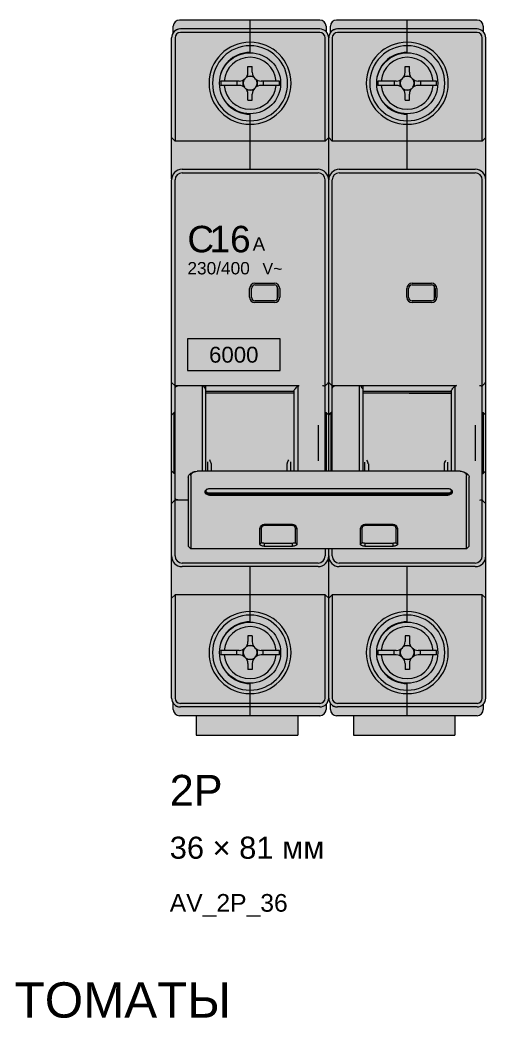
# Model space of a CAD drawing. Header units: millimetres. Extents: x 0 to 418, y -44 to 411.
# Drawn here: x 73.1 to 125.8, y 236.8 to 351 of the extents above; entities that cross this region are included whole.
import ezdxf
from ezdxf.enums import TextEntityAlignment as Align

# ---------------------------------------------------------------- set-up
doc = ezdxf.new("R2010")
doc.units = ezdxf.units.MM
for name, color, linetype, lineweight, true_color in [('BODY', 7, 'Continuous', 5, 0xf0f1eb), ('DETAILS', 7, 'Continuous', 5, 0x2f373d), ('INDICATOR', 7, 'Continuous', 5, 0x3d9868), ('LEVERS', 7, 'Continuous', 5, 0x2b7ac1), ('MARKING', 7, 'Continuous', 5, 0x2f373d), ('RECESS', 7, 'Continuous', 5, 0x6c747a), ('TERMINALS', 7, 'Continuous', 5, 0xa4adb6)]:
    doc.layers.add(name, color=color, linetype=linetype, lineweight=lineweight, true_color=true_color)
doc.layers.add('PARAMETERS', color=7, linetype='Continuous', plot=False)
doc.styles.add('BLOCK_ARIAL', font='arial.ttf')

# ---------------------------------------------------------------- blocks, each defined once
blk = doc.blocks.new('AV_2P_36')
at = {"layer": 'BODY', "true_color": 0xf0f1eb}
h = blk.add_hatch(color=7, dxfattribs=at)
h.paths.add_polyline_path([(14.5, 2.2), (14.5, 0), (3, 0), (3, 2.2), (1.2, 2.2), (0.93, 2.25), (0.7, 2.4), (0.55, 2.63), (0.5, 2.9), (0.5, 3.4), (0.63, 3.4), (0.49, 3.49), (0.28, 3.81), (0.22, 4), (0.2, 4.2), (0.2, 15.5), (0.2, 20.3), (0.2, 26.24), (0.2, 29.95), (0.2, 36.25), (0.2, 39.96), (0.2, 62.9), (0.22, 63.14), (0.23, 63.16), (0.2, 63.16), (0.2, 67.7), (0.2, 79), (0.22, 79.2), (0.28, 79.39), (0.35, 79.5), (0.35, 79.5), (0.49, 79.71), (0.5, 79.72), (0.5, 80.3), (0.55, 80.57), (0.7, 80.8), (0.93, 80.94), (1.2, 81), (9.1, 81), (9.1, 80), (9.1, 80), (9.1, 81), (17, 81), (17.27, 80.94), (17.5, 80.8), (17.64, 80.57), (17.7, 80.3), (17.7, 79.72), (17.71, 79.71), (17.92, 79.39), (17.98, 79.2), (18, 79), (18.02, 79.2), (18.08, 79.39), (18.15, 79.5), (18.15, 79.5), (18.29, 79.71), (18.3, 79.72), (18.3, 80.3), (18.36, 80.57), (18.5, 80.8), (18.73, 80.94), (19, 81), (26.9, 81), (34.8, 81), (35.07, 80.94), (35.3, 80.8), (35.45, 80.57), (35.5, 80.3), (35.5, 79.72), (35.51, 79.71), (35.65, 79.5), (35.72, 79.39), (35.78, 79.2), (35.8, 79), (35.8, 67.7), (35.8, 62.9), (35.8, 39.98), (35.8, 39.97), (35.8, 36.25), (35.8, 29.95), (35.8, 26.23), (35.8, 26.23), (35.8, 20.3), (35.8, 15.5), (35.8, 4.2), (35.78, 4), (35.72, 3.81), (35.51, 3.49), (35.5, 3.48), (35.5, 2.9), (35.45, 2.63), (35.3, 2.4), (35.07, 2.25), (34.8, 2.2), (33, 2.2), (32.3, 2.2), (32.3, 0), (20.8, 0), (20.8, 2.2), (19, 2.2), (18.73, 2.25), (18.5, 2.4), (18.36, 2.63), (18.3, 2.9), (18.3, 3.4), (18.43, 3.4), (18.29, 3.49), (18.08, 3.81), (18.02, 4), (18, 4.2), (17.98, 4), (17.92, 3.81), (17.71, 3.49), (17.7, 3.48), (17.7, 2.9), (17.64, 2.63), (17.5, 2.4), (17.27, 2.25), (17, 2.2), (15.2, 2.2)])
h.paths.add_polyline_path([(9.1, 2.2), (9.1, 3.2), (9.1, 3.2), (9.1, 2.2)], flags=0)
at = {"layer": 'INDICATOR', "true_color": 0x3d9868}
for points in [[(12.4, 49.37), (12.28, 49.17), (12.09, 49.05), (11.85, 49), (9.65, 49), (9.41, 49.05), (9.22, 49.17), (9.1, 49.37), (9.05, 49.6), (9.05, 50.6), (9.1, 50.84), (9.22, 51.02), (9.41, 51.16), (9.65, 51.2), (11.85, 51.2), (12.09, 51.16), (12.28, 51.02), (12.4, 50.84), (12.45, 50.6), (12.45, 49.6)], [(30.2, 49.37), (30.07, 49.17), (29.89, 49.05), (29.65, 49), (27.45, 49), (27.21, 49.05), (27.02, 49.17), (26.89, 49.37), (26.85, 49.6), (26.85, 50.6), (26.89, 50.84), (27.02, 51.02), (27.21, 51.16), (27.45, 51.2), (29.65, 51.2), (29.89, 51.16), (30.07, 51.02), (30.2, 50.84), (30.25, 50.6), (30.25, 49.6)]]:
    blk.add_hatch(color=105, dxfattribs=at).paths.add_polyline_path(points)
at = {"layer": 'LEVERS'}
blk.add_hatch(color=256, dxfattribs=at).paths.add_polyline_path([(2.11, 29.3), (2.12, 29.34), (2.13, 29.38), (2.15, 29.42), (2.18, 29.46), (2.21, 29.5), (2.23, 29.54), (2.27, 29.57), (2.31, 29.61), (2.35, 29.64), (2.4, 29.68), (2.44, 29.7), (2.5, 29.73), (2.55, 29.75), (2.6, 29.78), (2.72, 29.82), (2.73, 29.82), (2.75, 29.84), (2.77, 29.84), (2.79, 29.84), (2.81, 29.86), (2.83, 29.86), (2.9, 29.88), (2.96, 29.89), (3.04, 29.89), (3.1, 29.89), (3.7, 29.89), (4.1, 29.89), (4.3, 29.89), (4.7, 29.89), (13.3, 29.89), (13.7, 29.89), (14.1, 29.89), (14.5, 29.89), (17.6, 29.89), (17.7, 29.89), (17.95, 29.89), (18, 29.95), (18.05, 29.89), (18.3, 29.89), (18.4, 29.89), (21.5, 29.89), (21.9, 29.89), (22.1, 29.89), (22.5, 29.89), (31.1, 29.89), (31.5, 29.89), (31.9, 29.89), (32.3, 29.89), (32.9, 29.89), (32.92, 29.89), (32.95, 29.89), (32.97, 29.89), (32.99, 29.89), (33.05, 29.88), (33.12, 29.87), (33.19, 29.86), (33.24, 29.84), (33.39, 29.78), (33.45, 29.75), (33.5, 29.73), (33.55, 29.7), (33.6, 29.68), (33.65, 29.64), (33.69, 29.61), (33.73, 29.57), (33.77, 29.54), (33.8, 29.5), (33.82, 29.46), (33.84, 29.42), (33.87, 29.38), (33.88, 29.34), (33.89, 29.3), (33.9, 29.25), (33.9, 29.21), (33.9, 21.43), (33.6, 21.12), (18.4, 21.12), (18, 21.12), (17.6, 21.12), (2.4, 21.12), (2.1, 21.43), (2.1, 26.64), (2.1, 29.21), (2.1, 29.25)])
at = {"layer": 'RECESS', "true_color": 0x6c747a}
for points in [[(18.3, 29.89), (18.05, 29.89), (18, 29.95), (17.95, 29.89), (17.7, 29.89), (17.6, 29.89), (17.6, 36.55), (17.6, 39.56), (17.63, 39.59), (17.66, 39.62), (17.68, 39.65), (17.71, 39.67), (17.79, 39.74), (17.86, 39.82), (17.93, 39.9), (18, 39.98), (18, 39.96), (18.4, 39.56), (18.67, 39.56), (18.7, 39.56), (21.5, 39.56), (21.59, 39.56), (21.9, 39.56), (32.3, 39.56), (32.32, 39.56), (32.34, 39.56), (32.35, 39.57), (32.38, 39.58), (32.4, 39.58), (32.41, 39.59), (32.44, 39.6), (32.44, 39.59), (32.42, 39.59), (32.42, 39.59), (32.42, 39.59), (32.41, 39.58), (32.4, 39.56), (32.38, 39.55), (32.36, 39.53), (32.34, 39.51), (32.34, 39.5), (32.33, 39.49), (32.32, 39.48), (32.31, 39.47), (32.31, 39.46), (32.3, 39.45), (32.3, 39.44), (32.3, 39.43), (32.3, 29.89), (31.9, 29.89), (31.5, 29.89), (31.1, 29.89), (22.5, 29.89), (22.1, 29.89), (21.9, 29.89), (21.5, 29.89), (18.4, 29.89)], [(4.1, 29.89), (3.7, 29.89), (3.7, 39.56), (3.79, 39.56), (4.1, 39.56), (14.5, 39.56), (14.52, 39.56), (14.54, 39.56), (14.55, 39.57), (14.57, 39.58), (14.6, 39.58), (14.62, 39.59), (14.64, 39.6), (14.63, 39.59), (14.62, 39.59), (14.62, 39.59), (14.62, 39.59), (14.62, 39.58), (14.6, 39.56), (14.57, 39.55), (14.56, 39.53), (14.54, 39.51), (14.54, 39.5), (14.53, 39.49), (14.52, 39.48), (14.52, 39.47), (14.51, 39.46), (14.51, 39.45), (14.5, 39.44), (14.5, 39.43), (14.5, 29.89), (14.1, 29.89), (13.7, 29.89), (13.3, 29.89), (4.7, 29.89), (4.3, 29.89)]]:
    blk.add_hatch(color=8, dxfattribs=at).paths.add_polyline_path(points)
at = {"layer": 'TERMINALS', "true_color": 0xa4adb6}
for points in [[(10.45, 69.4), (10.3, 69.36), (10.16, 69.32), (10.01, 69.29), (9.86, 69.26), (9.71, 69.24), (9.56, 69.22), (9.4, 69.21), (9.25, 69.2), (9.1, 69.2), (8.95, 69.2), (8.8, 69.21), (8.64, 69.22), (8.49, 69.24), (8.34, 69.26), (8.19, 69.29), (8.04, 69.32), (7.9, 69.36), (7.75, 69.4), (7.61, 69.45), (7.46, 69.5), (7.32, 69.55), (7.18, 69.61), (7.04, 69.68), (6.91, 69.75), (6.77, 69.82), (6.64, 69.9), (6.52, 69.98), (6.39, 70.07), (6.27, 70.16), (6.15, 70.26), (6.03, 70.35), (5.92, 70.46), (5.81, 70.56), (5.71, 70.67), (5.6, 70.78), (5.51, 70.9), (5.41, 71.02), (5.32, 71.14), (5.23, 71.27), (5.15, 71.39), (5.07, 71.52), (5, 71.66), (4.93, 71.79), (4.86, 71.93), (4.8, 72.07), (4.75, 72.21), (4.7, 72.36), (4.65, 72.5), (4.61, 72.65), (4.57, 72.79), (4.54, 72.94), (4.51, 73.09), (4.49, 73.24), (4.47, 73.39), (4.46, 73.55), (4.45, 73.7), (4.45, 73.85), (4.45, 74), (4.46, 74.15), (4.47, 74.31), (4.49, 74.46), (4.51, 74.61), (4.54, 74.76), (4.57, 74.91), (4.61, 75.05), (4.61, 75.05), (4.61, 75.05), (4.65, 75.2), (4.7, 75.34), (4.75, 75.49), (4.8, 75.63), (4.86, 75.77), (4.93, 75.91), (5, 76.04), (5.07, 76.18), (5.15, 76.31), (5.23, 76.43), (5.32, 76.56), (5.41, 76.68), (5.51, 76.8), (5.6, 76.92), (5.71, 77.03), (5.81, 77.14), (5.92, 77.24), (6.03, 77.35), (6.15, 77.44), (6.27, 77.54), (6.39, 77.63), (6.52, 77.72), (6.64, 77.8), (6.77, 77.88), (6.91, 77.95), (7.04, 78.02), (7.18, 78.09), (7.32, 78.15), (7.46, 78.2), (7.61, 78.25), (7.75, 78.3), (7.9, 78.34), (8.04, 78.38), (8.19, 78.41), (8.34, 78.44), (8.49, 78.46), (8.64, 78.48), (8.8, 78.49), (8.95, 78.5), (9.1, 78.5), (9.25, 78.5), (9.4, 78.49), (9.56, 78.48), (9.71, 78.46), (9.86, 78.44), (10.01, 78.41), (10.16, 78.38), (10.3, 78.34), (10.45, 78.3), (10.59, 78.25), (10.74, 78.2), (10.88, 78.15), (11.02, 78.09), (11.16, 78.02), (11.29, 77.95), (11.43, 77.88), (11.56, 77.8), (11.68, 77.72), (11.81, 77.63), (11.93, 77.54), (12.05, 77.44), (12.17, 77.35), (12.28, 77.24), (12.39, 77.14), (12.49, 77.03), (12.6, 76.92), (12.69, 76.8), (12.79, 76.68), (12.88, 76.56), (12.97, 76.43), (13.05, 76.31), (13.13, 76.18), (13.2, 76.04), (13.27, 75.91), (13.34, 75.77), (13.4, 75.63), (13.45, 75.49), (13.5, 75.34), (13.55, 75.2), (13.59, 75.05), (13.63, 74.91), (13.66, 74.76), (13.69, 74.61), (13.71, 74.46), (13.73, 74.31), (13.74, 74.15), (13.75, 74), (13.75, 73.85), (13.75, 73.7), (13.74, 73.55), (13.73, 73.39), (13.71, 73.24), (13.69, 73.09), (13.66, 72.94), (13.63, 72.79), (13.59, 72.65), (13.55, 72.5), (13.5, 72.36), (13.45, 72.21), (13.4, 72.07), (13.34, 71.93), (13.27, 71.79), (13.2, 71.66), (13.13, 71.52), (13.05, 71.39), (12.97, 71.27), (12.88, 71.14), (12.79, 71.02), (12.69, 70.9), (12.6, 70.78), (12.49, 70.67), (12.39, 70.56), (12.28, 70.46), (12.17, 70.35), (12.05, 70.26), (11.93, 70.16), (11.81, 70.07), (11.68, 69.98), (11.56, 69.9), (11.43, 69.82), (11.29, 69.75), (11.16, 69.68), (11.02, 69.61), (10.88, 69.55), (10.74, 69.5), (10.59, 69.45), (10.45, 69.4), (10.45, 69.4)], [(27.81, 69.29), (27.66, 69.26), (27.51, 69.24), (27.36, 69.22), (27.2, 69.21), (27.05, 69.2), (26.9, 69.2), (26.75, 69.2), (26.6, 69.21), (26.44, 69.22), (26.29, 69.24), (26.14, 69.26), (25.99, 69.29), (25.84, 69.32), (25.7, 69.36), (25.55, 69.4), (25.41, 69.45), (25.26, 69.5), (25.12, 69.55), (24.98, 69.61), (24.84, 69.68), (24.71, 69.75), (24.57, 69.82), (24.44, 69.9), (24.32, 69.98), (24.19, 70.07), (24.07, 70.16), (23.95, 70.26), (23.83, 70.35), (23.72, 70.46), (23.61, 70.56), (23.51, 70.67), (23.4, 70.78), (23.31, 70.9), (23.21, 71.02), (23.12, 71.14), (23.03, 71.27), (22.95, 71.39), (22.87, 71.52), (22.8, 71.66), (22.73, 71.79), (22.66, 71.93), (22.6, 72.07), (22.55, 72.21), (22.5, 72.36), (22.45, 72.5), (22.41, 72.65), (22.37, 72.79), (22.34, 72.94), (22.31, 73.09), (22.29, 73.24), (22.27, 73.39), (22.26, 73.55), (22.25, 73.7), (22.25, 73.85), (22.25, 74), (22.26, 74.15), (22.27, 74.31), (22.29, 74.46), (22.31, 74.61), (22.34, 74.76), (22.37, 74.91), (22.41, 75.05), (22.41, 75.05), (22.41, 75.05), (22.45, 75.2), (22.5, 75.34), (22.55, 75.49), (22.6, 75.63), (22.66, 75.77), (22.73, 75.91), (22.8, 76.04), (22.87, 76.18), (22.95, 76.31), (23.03, 76.43), (23.12, 76.56), (23.21, 76.68), (23.31, 76.8), (23.4, 76.92), (23.51, 77.03), (23.61, 77.14), (23.72, 77.24), (23.83, 77.35), (23.95, 77.44), (24.07, 77.54), (24.19, 77.63), (24.32, 77.72), (24.44, 77.8), (24.57, 77.88), (24.71, 77.95), (24.84, 78.02), (24.98, 78.09), (25.12, 78.15), (25.26, 78.2), (25.41, 78.25), (25.55, 78.3), (25.7, 78.34), (25.84, 78.38), (25.99, 78.41), (26.14, 78.44), (26.29, 78.46), (26.44, 78.48), (26.6, 78.49), (26.75, 78.5), (26.9, 78.5), (27.05, 78.5), (27.2, 78.49), (27.36, 78.48), (27.51, 78.46), (27.66, 78.44), (27.81, 78.41), (27.96, 78.38), (28.1, 78.34), (28.25, 78.3), (28.39, 78.25), (28.54, 78.2), (28.68, 78.15), (28.82, 78.09), (28.96, 78.02), (29.09, 77.95), (29.23, 77.88), (29.36, 77.8), (29.48, 77.72), (29.61, 77.63), (29.73, 77.54), (29.85, 77.44), (29.97, 77.35), (30.08, 77.24), (30.19, 77.14), (30.29, 77.03), (30.4, 76.92), (30.49, 76.8), (30.59, 76.68), (30.68, 76.56), (30.77, 76.43), (30.85, 76.31), (30.93, 76.18), (31, 76.04), (31.07, 75.91), (31.14, 75.77), (31.2, 75.63), (31.25, 75.49), (31.3, 75.34), (31.35, 75.2), (31.39, 75.05), (31.43, 74.91), (31.46, 74.76), (31.49, 74.61), (31.51, 74.46), (31.53, 74.31), (31.54, 74.15), (31.55, 74), (31.55, 73.85), (31.55, 73.7), (31.54, 73.55), (31.53, 73.39), (31.51, 73.24), (31.49, 73.09), (31.46, 72.94), (31.43, 72.79), (31.39, 72.65), (31.35, 72.5), (31.3, 72.36), (31.25, 72.21), (31.2, 72.07), (31.14, 71.93), (31.07, 71.79), (31, 71.66), (30.93, 71.52), (30.85, 71.39), (30.77, 71.27), (30.68, 71.14), (30.59, 71.02), (30.49, 70.9), (30.4, 70.78), (30.29, 70.67), (30.19, 70.56), (30.08, 70.46), (29.97, 70.35), (29.85, 70.26), (29.73, 70.16), (29.61, 70.07), (29.48, 69.98), (29.36, 69.9), (29.23, 69.82), (29.09, 69.75), (28.96, 69.68), (28.82, 69.61), (28.68, 69.55), (28.54, 69.5), (28.39, 69.45), (28.25, 69.4), (28.25, 69.4), (28.25, 69.4), (28.1, 69.36), (27.96, 69.32)], [(10.3, 4.86), (10.16, 4.82), (10.01, 4.79), (9.86, 4.76), (9.71, 4.74), (9.56, 4.72), (9.4, 4.71), (9.25, 4.7), (9.1, 4.7), (8.95, 4.7), (8.8, 4.71), (8.64, 4.72), (8.49, 4.74), (8.34, 4.76), (8.19, 4.79), (8.04, 4.82), (7.9, 4.86), (7.75, 4.9), (7.61, 4.95), (7.46, 5), (7.32, 5.05), (7.18, 5.11), (7.04, 5.18), (6.91, 5.25), (6.77, 5.32), (6.64, 5.4), (6.52, 5.48), (6.39, 5.57), (6.27, 5.66), (6.15, 5.76), (6.03, 5.85), (5.92, 5.96), (5.81, 6.06), (5.71, 6.17), (5.6, 6.28), (5.51, 6.4), (5.41, 6.52), (5.32, 6.64), (5.23, 6.77), (5.15, 6.89), (5.07, 7.02), (5, 7.16), (4.93, 7.29), (4.86, 7.43), (4.8, 7.57), (4.75, 7.71), (4.7, 7.86), (4.65, 8), (4.61, 8.15), (4.57, 8.29), (4.54, 8.44), (4.51, 8.59), (4.49, 8.74), (4.47, 8.89), (4.46, 9.05), (4.45, 9.2), (4.45, 9.35), (4.45, 9.5), (4.46, 9.65), (4.47, 9.81), (4.49, 9.96), (4.51, 10.11), (4.54, 10.26), (4.57, 10.41), (4.61, 10.55), (4.61, 10.55), (4.61, 10.55), (4.65, 10.7), (4.7, 10.84), (4.75, 10.99), (4.8, 11.13), (4.86, 11.27), (4.93, 11.41), (5, 11.54), (5.07, 11.68), (5.15, 11.81), (5.23, 11.93), (5.32, 12.06), (5.41, 12.18), (5.51, 12.3), (5.6, 12.42), (5.71, 12.53), (5.81, 12.64), (5.92, 12.74), (6.03, 12.85), (6.15, 12.94), (6.27, 13.04), (6.39, 13.13), (6.52, 13.22), (6.64, 13.3), (6.77, 13.38), (6.91, 13.45), (7.04, 13.52), (7.18, 13.59), (7.32, 13.65), (7.46, 13.7), (7.61, 13.75), (7.75, 13.8), (7.9, 13.84), (8.04, 13.88), (8.19, 13.91), (8.34, 13.94), (8.49, 13.96), (8.64, 13.98), (8.8, 13.99), (8.95, 14), (9.1, 14), (9.25, 14), (9.4, 13.99), (9.56, 13.98), (9.71, 13.96), (9.86, 13.94), (10.01, 13.91), (10.16, 13.88), (10.3, 13.84), (10.45, 13.8), (10.59, 13.75), (10.74, 13.7), (10.88, 13.65), (11.02, 13.59), (11.16, 13.52), (11.29, 13.45), (11.43, 13.38), (11.56, 13.3), (11.68, 13.22), (11.81, 13.13), (11.93, 13.04), (12.05, 12.94), (12.17, 12.85), (12.28, 12.74), (12.39, 12.64), (12.49, 12.53), (12.6, 12.42), (12.69, 12.3), (12.79, 12.18), (12.88, 12.06), (12.97, 11.93), (13.05, 11.81), (13.13, 11.68), (13.2, 11.54), (13.27, 11.41), (13.34, 11.27), (13.4, 11.13), (13.45, 10.99), (13.5, 10.84), (13.55, 10.7), (13.59, 10.55), (13.63, 10.41), (13.66, 10.26), (13.69, 10.11), (13.71, 9.96), (13.73, 9.81), (13.74, 9.65), (13.75, 9.5), (13.75, 9.35), (13.75, 9.2), (13.74, 9.05), (13.73, 8.89), (13.71, 8.74), (13.69, 8.59), (13.66, 8.44), (13.63, 8.29), (13.59, 8.15), (13.55, 8), (13.5, 7.86), (13.45, 7.71), (13.4, 7.57), (13.34, 7.43), (13.27, 7.29), (13.2, 7.16), (13.13, 7.02), (13.05, 6.89), (12.97, 6.77), (12.88, 6.64), (12.79, 6.52), (12.69, 6.4), (12.6, 6.28), (12.49, 6.17), (12.39, 6.06), (12.28, 5.96), (12.17, 5.85), (12.05, 5.76), (11.93, 5.66), (11.81, 5.57), (11.68, 5.48), (11.56, 5.4), (11.43, 5.32), (11.29, 5.25), (11.16, 5.18), (11.02, 5.11), (10.88, 5.05), (10.74, 5), (10.59, 4.95), (10.45, 4.9), (10.45, 4.9), (10.45, 4.9)], [(28.1, 4.86), (27.96, 4.82), (27.81, 4.79), (27.66, 4.76), (27.51, 4.74), (27.36, 4.72), (27.2, 4.71), (27.05, 4.7), (26.9, 4.7), (26.75, 4.7), (26.6, 4.71), (26.44, 4.72), (26.29, 4.74), (26.14, 4.76), (25.99, 4.79), (25.84, 4.82), (25.7, 4.86), (25.55, 4.9), (25.41, 4.95), (25.26, 5), (25.12, 5.05), (24.98, 5.11), (24.84, 5.18), (24.71, 5.25), (24.57, 5.32), (24.44, 5.4), (24.32, 5.48), (24.19, 5.57), (24.07, 5.66), (23.95, 5.76), (23.83, 5.85), (23.72, 5.96), (23.61, 6.06), (23.51, 6.17), (23.4, 6.28), (23.31, 6.4), (23.21, 6.52), (23.12, 6.64), (23.03, 6.77), (22.95, 6.89), (22.87, 7.02), (22.8, 7.16), (22.73, 7.29), (22.66, 7.43), (22.6, 7.57), (22.55, 7.71), (22.5, 7.86), (22.45, 8), (22.41, 8.15), (22.37, 8.29), (22.34, 8.44), (22.31, 8.59), (22.29, 8.74), (22.27, 8.89), (22.26, 9.05), (22.25, 9.2), (22.25, 9.35), (22.25, 9.5), (22.26, 9.65), (22.27, 9.81), (22.29, 9.96), (22.31, 10.11), (22.34, 10.26), (22.37, 10.41), (22.41, 10.55), (22.41, 10.55), (22.41, 10.55), (22.45, 10.7), (22.5, 10.84), (22.55, 10.99), (22.6, 11.13), (22.66, 11.27), (22.73, 11.41), (22.8, 11.54), (22.87, 11.68), (22.95, 11.81), (23.03, 11.93), (23.12, 12.06), (23.21, 12.18), (23.31, 12.3), (23.4, 12.42), (23.51, 12.53), (23.61, 12.64), (23.72, 12.74), (23.83, 12.85), (23.95, 12.94), (24.07, 13.04), (24.19, 13.13), (24.32, 13.22), (24.44, 13.3), (24.57, 13.38), (24.71, 13.45), (24.84, 13.52), (24.98, 13.59), (25.12, 13.65), (25.26, 13.7), (25.41, 13.75), (25.55, 13.8), (25.7, 13.84), (25.84, 13.88), (25.99, 13.91), (26.14, 13.94), (26.29, 13.96), (26.44, 13.98), (26.6, 13.99), (26.75, 14), (26.9, 14), (27.05, 14), (27.2, 13.99), (27.36, 13.98), (27.51, 13.96), (27.66, 13.94), (27.81, 13.91), (27.96, 13.88), (28.1, 13.84), (28.25, 13.8), (28.39, 13.75), (28.54, 13.7), (28.68, 13.65), (28.82, 13.59), (28.96, 13.52), (29.09, 13.45), (29.23, 13.38), (29.36, 13.3), (29.48, 13.22), (29.61, 13.13), (29.73, 13.04), (29.85, 12.94), (29.97, 12.85), (30.08, 12.74), (30.19, 12.64), (30.29, 12.53), (30.4, 12.42), (30.49, 12.3), (30.59, 12.18), (30.68, 12.06), (30.77, 11.93), (30.85, 11.81), (30.93, 11.68), (31, 11.54), (31.07, 11.41), (31.14, 11.27), (31.2, 11.13), (31.25, 10.99), (31.3, 10.84), (31.35, 10.7), (31.39, 10.55), (31.43, 10.41), (31.46, 10.26), (31.49, 10.11), (31.51, 9.96), (31.53, 9.81), (31.54, 9.65), (31.55, 9.5), (31.55, 9.35), (31.55, 9.2), (31.54, 9.05), (31.53, 8.89), (31.51, 8.74), (31.49, 8.59), (31.46, 8.44), (31.43, 8.29), (31.39, 8.15), (31.35, 8), (31.3, 7.86), (31.25, 7.71), (31.2, 7.57), (31.14, 7.43), (31.07, 7.29), (31, 7.16), (30.93, 7.02), (30.85, 6.89), (30.77, 6.77), (30.68, 6.64), (30.59, 6.52), (30.49, 6.4), (30.4, 6.28), (30.29, 6.17), (30.19, 6.06), (30.08, 5.96), (29.97, 5.85), (29.85, 5.76), (29.73, 5.66), (29.61, 5.57), (29.48, 5.48), (29.36, 5.4), (29.23, 5.32), (29.09, 5.25), (28.96, 5.18), (28.82, 5.11), (28.68, 5.05), (28.54, 5), (28.39, 4.95), (28.25, 4.9), (28.25, 4.9), (28.25, 4.9)]]:
    blk.add_hatch(color=253, dxfattribs=at).paths.add_polyline_path(points)
at = {"layer": 'DETAILS', "color": 250, "linetype": 'ByBlock', "lineweight": 5, "true_color": 0x2f373d}
for p, q in [((0.4, 79.6), (0.4, 80.3)), ((17, 81), (1.1, 81)), ((17, 80), (1.2, 80)), ((9.1, 77.35), (9.1, 81)), ((17.7, 80.3), (17.7, 79.7)), ((18.2, 79.6), (18.2, 80.3)), ((34.8, 81), (18.9, 81)), ((34.8, 80), (19, 80)), ((26.9, 77.35), (26.9, 81)), ((35.5, 80.3), (35.5, 79.7)), ((0.2, 63.02), (0.2, 79)), ((0.6, 79), (0.6, 67.3)), ((17, 79.6), (1.2, 79.6)), ((17.6, 67.3), (17.6, 79)), ((18, 63.02), (18, 79)), ((18.4, 79), (18.4, 67.3)), ((34.8, 79.6), (19, 79.6)), ((35.4, 67.3), (35.4, 79)), ((35.8, 4.2), (35.8, 79)), ((8.85, 75.1), (8.85, 75.75)), ((8.85, 75.75), (9.35, 75.75)), ((9.35, 75.1), (9.35, 75.75)), ((26.65, 75.1), (26.65, 75.75)), ((26.65, 75.75), (27.15, 75.75)), ((27.15, 75.1), (27.15, 75.75)), ((8.31, 73.49), (8.31, 74.21)), ((8.74, 74.64), (9.46, 74.64)), ((9.89, 74.21), (9.89, 73.49)), ((26.11, 73.49), (26.11, 74.21)), ((26.54, 74.64), (27.26, 74.64)), ((27.69, 74.21), (27.69, 73.49)), ((7.85, 74.1), (5.78, 74.1)), ((7.85, 73.6), (5.78, 73.6)), ((7.61, 74.1), (7.61, 73.6)), ((12.42, 74.1), (10.35, 74.1)), ((12.42, 73.6), (10.35, 73.6)), ((10.59, 74.1), (10.59, 73.6)), ((25.65, 74.1), (23.58, 74.1)), ((25.65, 73.6), (23.58, 73.6)), ((25.41, 74.1), (25.41, 73.6)), ((30.22, 74.1), (28.15, 74.1)), ((30.22, 73.6), (28.15, 73.6)), ((28.39, 74.1), (28.39, 73.6)), ((9.46, 73.06), (8.74, 73.06)), ((8.85, 71.95), (8.85, 72.6)), ((8.85, 71.95), (9.35, 71.95)), ((9.35, 71.95), (9.35, 72.6)), ((27.26, 73.06), (26.54, 73.06)), ((26.65, 71.95), (26.65, 72.6)), ((26.65, 71.95), (27.15, 71.95)), ((27.15, 71.95), (27.15, 72.6)), ((9.1, 64.1), (9.1, 70.35)), ((26.9, 64.1), (26.9, 70.35)), ((0.6, 67.3), (0.2, 67.7)), ((18, 67.7), (17.6, 67.3)), ((18.4, 67.3), (18, 67.7)), ((35.8, 67.7), (35.4, 67.3)), ((17.6, 67.3), (0.6, 67.3)), ((35.4, 67.3), (18.4, 67.3)), ((1.4, 64.1), (16.8, 64.1)), ((19.2, 64.1), (34.6, 64.1)), ((0.2, 63.16), (0.23, 63.16)), ((0.2, 4.2), (0.2, 62.9)), ((0.6, 39.56), (0.6, 62.9)), ((1.4, 63.7), (16.8, 63.7)), ((17.6, 29.89), (17.6, 62.9)), ((18, 63.16), (18.03, 63.16)), ((18, 29.89), (18, 62.9)), ((18.4, 39.56), (18.4, 62.9)), ((19.2, 63.7), (34.6, 63.7)), ((35.4, 20.3), (35.4, 62.9)), ((9.05, 49.6), (9.05, 50.6)), ((9.25, 49.6), (9.25, 50.6)), ((9.65, 51.2), (11.85, 51.2)), ((9.65, 51), (11.85, 51)), ((12.2, 49.42), (12.2, 50.78)), ((12.25, 50.6), (12.25, 49.6)), ((12.45, 50.6), (12.45, 49.6)), ((26.85, 49.6), (26.85, 50.6)), ((27.05, 49.6), (27.05, 50.6)), ((27.45, 51.2), (29.65, 51.2)), ((27.45, 51), (29.65, 51)), ((30, 49.42), (30, 50.78)), ((30.05, 50.6), (30.05, 49.6)), ((30.25, 50.6), (30.25, 49.6)), ((11.85, 49.2), (9.65, 49.2)), ((29.65, 49.2), (27.45, 49.2)), ((11.85, 49), (9.65, 49)), ((29.65, 49), (27.45, 49)), ((0.6, 39.56), (0.2, 39.96)), ((18.4, 39.56), (18, 39.96)), ((14.5, 39.56), (0.6, 39.56)), ((0.6, 20.3), (0.6, 39.56)), ((3.7, 29.89), (3.7, 39.56)), ((3.79, 39.56), (3.9, 39.44)), ((3.9, 39.44), (3.93, 39.41)), ((4.1, 29.89), (4.1, 39.56)), ((4.1, 38.98), (14.1, 38.98)), ((14.1, 29.89), (14.1, 39.1)), ((14.5, 39.43), (14.5, 29.89)), ((17.6, 39.56), (17.57, 39.56)), ((17.6, 39.56), (17.6, 39.56)), ((32.3, 39.56), (18.4, 39.56)), ((18.4, 29.89), (18.4, 39.56)), ((21.5, 29.89), (21.5, 39.56)), ((21.59, 39.56), (21.7, 39.44)), ((21.7, 39.44), (21.73, 39.41)), ((21.9, 29.89), (21.9, 39.56)), ((21.9, 38.98), (31.9, 38.98)), ((31.9, 29.89), (31.9, 39.1)), ((32.3, 39.43), (32.3, 29.89)), ((35.4, 39.56), (35.37, 39.56)), ((35.4, 39.56), (35.4, 39.56)), ((4.1, 38.78), (14.1, 38.78)), ((9.3, 38.71), (9.3, 38.78)), ((21.9, 38.78), (31.9, 38.78)), ((27.1, 38.7), (27.1, 38.78)), ((27.1, 38.76), (31.9, 38.76)), ((30, 38.76), (30, 38.78)), ((31.8, 38.76), (31.8, 38.78)), ((0.2, 36.25), (0.5, 36.55)), ((0.6, 36.55), (0.5, 36.55)), ((0.5, 29.65), (0.5, 36.55)), ((17.6, 36.55), (17.7, 36.55)), ((18, 36.25), (17.7, 36.55)), ((17.7, 36.55), (17.7, 29.89)), ((18, 36.25), (18.3, 36.55)), ((18.4, 36.55), (18.3, 36.55)), ((18.3, 29.89), (18.3, 36.55)), ((35.4, 36.55), (35.5, 36.55)), ((35.5, 36.55), (35.5, 29.65)), ((35.8, 36.25), (35.5, 36.55)), ((16.8, 35.13), (16.8, 31.07)), ((34.6, 35.13), (34.6, 31.07)), ((4.3, 29.89), (4.3, 30.96)), ((13.7, 29.89), (13.7, 30.96)), ((22.1, 29.89), (22.1, 30.93)), ((31.5, 29.89), (31.5, 30.93)), ((0.2, 29.95), (0.5, 29.65)), ((2.75, 29.83), (2.61, 29.78)), ((32.9, 29.89), (3.1, 29.89)), ((4.7, 30.74), (4.7, 29.89)), ((13.3, 29.89), (13.3, 30.74)), ((18, 29.95), (17.94, 29.89)), ((18, 29.95), (18.06, 29.89)), ((22.5, 30.71), (22.5, 29.89)), ((31.1, 29.89), (31.1, 30.71)), ((33.25, 29.83), (33.39, 29.78)), ((35.8, 29.95), (35.5, 29.65)), ((0.6, 29.65), (0.5, 29.65)), ((2.1, 29.21), (2.1, 21.42)), ((2.4, 29.43), (2.4, 21.12)), ((33.6, 21.12), (33.6, 29.43)), ((33.9, 21.42), (33.9, 29.21)), ((35.4, 29.65), (35.5, 29.65)), ((4, 27.6), (4, 27.53)), ((4.5, 27.94), (31.5, 27.94)), ((31.5, 27.42), (4.5, 27.42)), ((32, 27.53), (32, 27.6)), ((0.2, 26.24), (0.6, 26.64)), ((0.6, 26.64), (2.1, 26.64)), ((0.9, 26.64), (1.2, 26.64)), ((31.5, 27.28), (4.5, 27.28)), ((4.5, 27.18), (31.5, 27.18)), ((35.38, 26.64), (35.4, 26.64)), ((10.4, 23.41), (10.2, 23.33)), ((10.2, 21.66), (10.2, 23.33)), ((10.4, 21.83), (10.4, 23.41)), ((13.9, 23.87), (10.7, 23.87)), ((10.7, 23.87), (10.7, 23.77)), ((10.7, 23.77), (13.9, 23.77)), ((13.9, 23.77), (13.9, 23.87)), ((14.4, 23.33), (14.2, 23.41)), ((14.2, 23.41), (14.2, 21.83)), ((14.4, 23.33), (14.4, 21.66)), ((21.8, 23.41), (21.6, 23.33)), ((21.6, 21.66), (21.6, 23.33)), ((21.8, 21.83), (21.8, 23.41)), ((25.3, 23.87), (22.1, 23.87)), ((22.1, 23.87), (22.1, 23.77)), ((22.1, 23.77), (25.3, 23.77)), ((25.3, 23.77), (25.3, 23.87)), ((25.8, 23.33), (25.6, 23.41)), ((25.6, 23.41), (25.6, 21.83)), ((25.8, 23.33), (25.8, 21.66)), ((10.2, 21.66), (10.4, 21.83)), ((13.9, 21.73), (10.7, 21.73)), ((10.7, 21.73), (10.7, 21.4)), ((13.9, 21.4), (13.9, 21.73)), ((14.2, 21.83), (14.4, 21.66)), ((21.6, 21.66), (21.8, 21.83)), ((25.3, 21.73), (22.1, 21.73)), ((22.1, 21.73), (22.1, 21.4)), ((25.3, 21.4), (25.3, 21.73)), ((25.6, 21.83), (25.8, 21.66)), ((2.1, 21.42), (2.4, 21.12)), ((33.6, 21.12), (2.4, 21.12)), ((10.7, 21.4), (13.9, 21.4)), ((17.6, 21.12), (17.6, 20.3)), ((18, 4.2), (18, 21.12)), ((18.4, 20.3), (18.4, 21.12)), ((22.1, 21.4), (25.3, 21.4)), ((33.9, 21.42), (33.6, 21.12)), ((16.8, 19.5), (1.4, 19.5)), ((34.6, 19.5), (19.2, 19.5)), ((16.8, 19.1), (1.4, 19.1)), ((9.1, 12.85), (9.1, 19.1)), ((34.6, 19.1), (19.2, 19.1)), ((26.9, 12.85), (26.9, 19.1)), ((0.2, 15.5), (0.6, 15.9)), ((17.6, 15.9), (0.6, 15.9)), ((0.6, 15.9), (0.6, 4.2)), ((17.6, 15.9), (18, 15.5)), ((17.6, 4.2), (17.6, 15.9)), ((18, 15.5), (18.4, 15.9)), ((35.4, 15.9), (18.4, 15.9)), ((18.4, 15.9), (18.4, 4.2)), ((35.4, 4.2), (35.4, 15.9)), ((35.4, 15.9), (35.8, 15.5)), ((9.35, 11.25), (8.85, 11.25)), ((8.85, 11.25), (8.85, 10.6)), ((9.35, 11.25), (9.35, 10.6)), ((27.15, 11.25), (26.65, 11.25)), ((26.65, 11.25), (26.65, 10.6)), ((27.15, 11.25), (27.15, 10.6)), ((7.85, 9.6), (5.78, 9.6)), ((7.61, 9.1), (7.61, 9.6)), ((8.31, 8.99), (8.31, 9.71)), ((8.74, 10.14), (9.46, 10.14)), ((9.89, 9.71), (9.89, 8.99)), ((12.42, 9.6), (10.35, 9.6)), ((10.59, 9.1), (10.59, 9.6)), ((25.65, 9.6), (23.58, 9.6)), ((25.41, 9.1), (25.41, 9.6)), ((26.11, 8.99), (26.11, 9.71)), ((26.54, 10.14), (27.26, 10.14)), ((27.69, 9.71), (27.69, 8.99)), ((30.22, 9.6), (28.15, 9.6)), ((28.39, 9.1), (28.39, 9.6)), ((7.85, 9.1), (5.78, 9.1)), ((9.46, 8.56), (8.74, 8.56)), ((8.85, 8.1), (8.85, 7.45)), ((9.35, 8.1), (9.35, 7.45)), ((12.42, 9.1), (10.35, 9.1)), ((25.65, 9.1), (23.58, 9.1)), ((27.26, 8.56), (26.54, 8.56)), ((26.65, 8.1), (26.65, 7.45)), ((27.15, 8.1), (27.15, 7.45)), ((30.22, 9.1), (28.15, 9.1)), ((9.35, 7.45), (8.85, 7.45)), ((27.15, 7.45), (26.65, 7.45)), ((9.1, 2.2), (9.1, 5.85)), ((26.9, 2.2), (26.9, 5.85)), ((0.4, 2.9), (0.4, 3.6)), ((17, 3.6), (1.2, 3.6)), ((17.7, 3.5), (17.7, 2.9)), ((18.2, 2.9), (18.2, 3.6)), ((34.8, 3.6), (19, 3.6)), ((35.5, 3.5), (35.5, 2.9)), ((17, 3.2), (1.2, 3.2)), ((34.8, 3.2), (19, 3.2)), ((17, 2.2), (1.1, 2.2)), ((3, 2.2), (3, 0)), ((14.5, 2.2), (14.5, 0)), ((34.8, 2.2), (18.9, 2.2)), ((20.8, 2.2), (20.8, 0)), ((32.3, 2.2), (32.3, 0)), ((3, 0), (14.5, 0)), ((20.8, 0), (32.3, 0))]:
    blk.add_line(p, q, dxfattribs=at)
for centre in [(9.1, 73.85), (26.9, 73.85), (9.1, 9.35), (26.9, 9.35)]:
    blk.add_circle(centre, 3.46, dxfattribs=at)
for centre, radius, start, end in [((1.2, 79), 1, 90, 180), ((1.1, 80.3), 0.7, 90, 180), ((1.1, 79.3), 0.7, 90, 130.6008), ((17, 80.3), 0.7, 0, 90), ((17, 79), 1, 0, 90), ((19, 79), 1, 90, 180), ((18.9, 80.3), 0.7, 90, 180), ((18.9, 79.3), 0.7, 90, 130.6008), ((34.8, 80.3), 0.7, 0, 90), ((34.8, 79), 1, 0, 90), ((1.2, 79), 0.6, 90, 180), ((17, 79), 0.6, 0, 90), ((19, 79), 0.6, 90, 180), ((34.8, 79), 0.6, 0, 90), ((9.1, 73.85), 4.65, 90.0009, -90.0009), ((9.1, 73.85), 4.25, 90.001, -90.001), ((9.1, 73.85), 4.65, -90, 90), ((9.1, 73.85), 4.25, -90, 90), ((26.9, 73.85), 4.65, 90.0009, -90.0009), ((26.9, 73.85), 4.25, 90.001, -90.001), ((26.9, 73.85), 4.65, -90, 90), ((26.9, 73.85), 4.25, -90, 90), ((9.1, 73.85), 3.5, 90, -90), ((9.1, 73.85), 2.95, 4.8614, 175.1386), ((26.9, 73.85), 3.5, 90, -90), ((26.9, 73.85), 2.95, 4.8614, 175.1386), ((7.85, 75.1), 1, -90, 0), ((9.1, 73.85), 0.789, 145.0391, -145.0391), ((9.1, 73.85), 0.789, 55.0391, 124.9609), ((10.35, 75.1), 1, 180, -90), ((9.1, 73.85), 0.789, -34.9609, 34.9609), ((25.65, 75.1), 1, -90, 0), ((26.9, 73.85), 0.789, 145.0391, -145.0391), ((26.9, 73.85), 0.789, 55.0391, 124.9609), ((28.15, 75.1), 1, 180, -90), ((26.9, 73.85), 0.789, -34.9609, 34.9609), ((9.1, 73.85), 3.33, 175.6934, -175.6934), ((9.1, 73.85), 2.95, -175.1386, -4.8614), ((7.85, 72.6), 1, 0, 90), ((9.1, 73.85), 0.789, -124.9609, -55.0391), ((10.35, 72.6), 1, 90, 180), ((9.1, 73.85), 3.33, -4.3066, 4.3066), ((26.9, 73.85), 3.33, 175.6934, -175.6934), ((26.9, 73.85), 2.95, -175.1386, -4.8614), ((25.65, 72.6), 1, 0, 90), ((26.9, 73.85), 0.789, -124.9609, -55.0391), ((28.15, 72.6), 1, 90, 180), ((26.9, 73.85), 3.33, -4.3066, 4.3066), ((1.4, 62.9), 1.2, 90, 180), ((16.8, 62.9), 1.2, 0, 90), ((19.2, 62.9), 1.2, 90, 180), ((34.6, 62.9), 1.2, 0, 90), ((1.4, 62.9), 0.8, 90, 180), ((16.8, 62.9), 0.8, 0, 90), ((19.2, 62.9), 0.8, 90, 180), ((34.6, 62.9), 0.8, 0, 90), ((9.65, 50.6), 0.6, 90, 180), ((9.65, 50.6), 0.4, 90, 180), ((11.85, 50.6), 0.6, 0, 90), ((11.85, 50.6), 0.4, 0, 90), ((27.45, 50.6), 0.6, 90, 180), ((27.45, 50.6), 0.4, 90, 180), ((29.65, 50.6), 0.6, 0, 90), ((29.65, 50.6), 0.4, 0, 90), ((9.65, 49.6), 0.6, 180, -90), ((9.65, 49.6), 0.4, 180, -90), ((11.85, 49.6), 0.6, -90, 0), ((11.85, 49.6), 0.4, -90, 0), ((27.45, 49.6), 0.6, 180, -90), ((27.45, 49.6), 0.4, 180, -90), ((29.65, 49.6), 0.6, -90, 0), ((29.65, 49.6), 0.4, -90, 0), ((-55.6, -13.68), 79.75, 41.5409, 41.727), ((68.98, -8.68), 72.77, 138.4787, 138.9562), ((0.53, 56.63), 24.14, -45.0088, -44.6317), ((-37.8, -13.68), 79.75, 41.5409, 41.727), ((86.78, -8.68), 72.77, 138.4787, 138.9562), ((18.33, 56.63), 24.14, -45.0088, -44.6317), ((2.96, 29.22), 0.647, 122.4888, 123.268), ((33.04, 29.22), 0.648, 56.7339, 57.5113), ((1.4, 20.3), 1.2, 180, -90), ((1.4, 20.3), 0.8, 180, -90), ((16.8, 20.3), 1.2, -90, 0), ((16.8, 20.3), 0.8, -90, 0), ((19.2, 20.3), 1.2, 180, -90), ((19.2, 20.3), 0.8, 180, -90), ((34.6, 20.3), 1.2, -90, 0), ((34.6, 20.3), 0.8, -90, 0), ((9.1, 9.35), 4.65, 90.0009, -90.0009), ((9.1, 9.35), 4.65, -90, 90), ((26.9, 9.35), 4.65, 90.0009, -90.0009), ((26.9, 9.35), 4.65, -90, 90), ((9.1, 9.35), 4.25, 90.001, -90.001), ((9.1, 9.35), 3.5, 90, -90), ((9.1, 9.35), 4.25, -90, 90), ((26.9, 9.35), 4.25, 90.001, -90.001), ((26.9, 9.35), 3.5, 90, -90), ((26.9, 9.35), 4.25, -90, 90), ((9.1, 9.35), 2.95, 4.8614, 175.1386), ((26.9, 9.35), 2.95, 4.8614, 175.1386), ((7.85, 10.6), 1, -90, 0), ((10.35, 10.6), 1, 180, -90), ((25.65, 10.6), 1, -90, 0), ((28.15, 10.6), 1, 180, -90), ((9.1, 9.35), 3.33, 175.6934, -175.6934), ((9.1, 9.35), 0.789, 145.0391, -145.0391), ((9.1, 9.35), 0.789, 55.0391, 124.9609), ((9.1, 9.35), 0.789, -34.9609, 34.9609), ((9.1, 9.35), 3.33, -4.3066, 4.3066), ((26.9, 9.35), 3.33, 175.6934, -175.6934), ((26.9, 9.35), 0.789, 145.0391, -145.0391), ((26.9, 9.35), 0.789, 55.0391, 124.9609), ((26.9, 9.35), 0.789, -34.9609, 34.9609), ((26.9, 9.35), 3.33, -4.3066, 4.3066), ((9.1, 9.35), 2.95, -175.1386, -4.8614), ((7.85, 8.1), 1, 0, 90), ((9.1, 9.35), 0.789, -124.9609, -55.0391), ((10.35, 8.1), 1, 90, 180), ((26.9, 9.35), 2.95, -175.1386, -4.8614), ((25.65, 8.1), 1, 0, 90), ((26.9, 9.35), 0.789, -124.9609, -55.0391), ((28.15, 8.1), 1, 90, 180), ((1.2, 4.2), 1, 180, -90), ((1.2, 4.2), 0.6, 180, -90), ((17, 4.2), 1, -90, 0), ((17, 4.2), 0.6, -90, 0), ((19, 4.2), 1, 180, -90), ((19, 4.2), 0.6, 180, -90), ((34.8, 4.2), 1, -90, 0), ((34.8, 4.2), 0.6, -90, 0), ((1.1, 2.9), 0.7, 180, -90), ((1.1, 3.9), 0.7, -130.3877, -90), ((17, 2.9), 0.7, -90, 0), ((18.9, 2.9), 0.7, 180, -90), ((18.9, 3.9), 0.7, -130.3877, -90), ((34.8, 2.9), 0.7, -90, 0)]:
    blk.add_arc(centre, radius, start, end, dxfattribs=at)
for points, start_tangent, end_tangent in [([(17.71, 39.67), (18, 39.97)], (0.702438, 0.711745), (0.675361, 0.737487)), ([(35.51, 39.67), (35.8, 39.97)], (0.702438, 0.711745), (0.675361, 0.737487)), ([(0.6, 39.22), (0.62, 39.35), (0.69, 39.47)], (0, 1), (0.677993, 0.735069)), ([(0.69, 39.47), (0.79, 39.54)], (0.677993, 0.735069), (0.914358, 0.404907)), ([(0.79, 39.54), (0.9, 39.56)], (0.914358, 0.404907), (1, 0)), ([(14.66, 39.61), (14.57, 39.57), (14.5, 39.56)], (-0.892886, -0.450283), (-1, 0)), ([(14.5, 39.43), (14.51, 39.47), (14.54, 39.51), (14.61, 39.58)], (-0.000001, 1), (0.779463, 0.626449)), ([(14.61, 39.58), (14.63, 39.59), (14.66, 39.61)], (0.779463, 0.626449), (0.892886, 0.450283)), ([(17.3, 39.61), (17.46, 39.58), (17.53, 39.57), (17.58, 39.56)], (0.977632, -0.210321), (0.999991, -0.004183)), ([(18.4, 39.22), (18.42, 39.35), (18.49, 39.47)], (0, 1), (0.677993, 0.735069)), ([(18.49, 39.47), (18.59, 39.54)], (0.677993, 0.735069), (0.914358, 0.404907)), ([(18.59, 39.54), (18.7, 39.56)], (0.914358, 0.404907), (1, 0)), ([(32.46, 39.61), (32.37, 39.57), (32.3, 39.56)], (-0.892886, -0.450283), (-1, 0)), ([(32.3, 39.43), (32.31, 39.47), (32.34, 39.51), (32.41, 39.58)], (-0.000001, 1), (0.779463, 0.626449)), ([(32.41, 39.58), (32.43, 39.59), (32.46, 39.61)], (0.779463, 0.626449), (0.892886, 0.450283)), ([(35.1, 39.61), (35.26, 39.58), (35.33, 39.57), (35.38, 39.56)], (0.977632, -0.210321), (0.999991, -0.004183)), ([(4.69, 30.77), (4.67, 30.87), (4.63, 30.97), (4.53, 31.19)], (-0.264702, 0.96433), (-0.426946, 0.904277)), ([(13.31, 30.77), (13.33, 30.87), (13.37, 30.97), (13.47, 31.19)], (0.264702, 0.96433), (0.426946, 0.904277)), ([(22.49, 30.74), (22.47, 30.84), (22.43, 30.94), (22.33, 31.16)], (-0.263425, 0.96468), (-0.427508, 0.904012)), ([(31.11, 30.74), (31.13, 30.84), (31.17, 30.94), (31.27, 31.16)], (0.263425, 0.96468), (0.427508, 0.904012)), ([(2.1, 29.21), (2.13, 29.38), (2.24, 29.54), (2.4, 29.67), (2.61, 29.78)], (0, 1), (0.936928, 0.349521)), ([(2.4, 29.43), (2.41, 29.52), (2.45, 29.61), (2.52, 29.69), (2.6, 29.76)], (0, 1), (0.836102, 0.548574)), ([(2.61, 29.76), (2.65, 29.78), (2.75, 29.83)], (0.843484, 0.537154), (0.936915, 0.349557)), ([(2.75, 29.83), (2.84, 29.86), (3.1, 29.89)], (0.936915, 0.349557), (1, 0)), ([(4.69, 30.77), (4.7, 30.74)], (0.264702, -0.96433), (0, -1)), ([(13.3, 30.74), (13.31, 30.77)], (0, 1), (0.264702, 0.96433)), ([(22.49, 30.74), (22.5, 30.71)], (0.263425, -0.96468), (0, -1)), ([(31.1, 30.71), (31.11, 30.74)], (0, 1), (0.263425, 0.96468)), ([(32.9, 29.89), (32.99, 29.89), (33.25, 29.83)], (1, 0), (0.936915, -0.349557)), ([(33.25, 29.83), (33.28, 29.82), (33.39, 29.76)], (0.936915, -0.349557), (0.843485, -0.537152)), ([(33.39, 29.78), (33.6, 29.67), (33.76, 29.54), (33.87, 29.38), (33.9, 29.21)], (0.936928, -0.349521), (0, -1)), ([(33.39, 29.76), (33.48, 29.69), (33.55, 29.61), (33.59, 29.52), (33.6, 29.43)], (0.83612, -0.548547), (0, -1)), ([(4, 27.6), (4.02, 27.69), (4.07, 27.77), (4.15, 27.84), (4.25, 27.89)], (0, 1), (0.936939, 0.349494)), ([(4.02, 27.52), (4.01, 27.54), (4, 27.6)], (-0.37784, 0.925871), (0, 1)), ([(4.5, 27.18), (4.31, 27.21), (4.15, 27.29), (4.08, 27.34), (4.04, 27.4), (4.01, 27.47), (4, 27.53)], (-1, 0), (0.000002, 1)), ([(4.5, 27.28), (4.34, 27.29), (4.2, 27.34), (4.08, 27.42), (4.02, 27.52)], (-1, 0), (-0.37784, 0.925871)), ([(4.5, 27.42), (4.29, 27.46), (4.21, 27.5), (4.14, 27.56), (4.11, 27.63), (4.1, 27.7), (4.12, 27.77), (4.17, 27.83)], (-1, 0), (0.737309, 0.675556)), ([(4.17, 27.83), (4.2, 27.85), (4.3, 27.91)], (0.737309, 0.675556), (0.936789, 0.349894)), ([(4.3, 27.91), (4.35, 27.92), (4.5, 27.94)], (0.936789, 0.349894), (1, 0)), ([(31.5, 27.94), (31.55, 27.94), (31.7, 27.91)], (1, 0), (0.936777, -0.349928)), ([(31.82, 27.83), (31.88, 27.77), (31.9, 27.7), (31.89, 27.63), (31.86, 27.56), (31.79, 27.5), (31.71, 27.46), (31.5, 27.42)], (0.742483, -0.669865), (-1, 0)), ([(32, 27.53), (31.99, 27.47), (31.96, 27.4), (31.92, 27.34), (31.85, 27.29), (31.69, 27.21), (31.5, 27.18)], (0, -1), (-1, 0)), ([(31.98, 27.52), (31.92, 27.42), (31.8, 27.34), (31.66, 27.29), (31.5, 27.28)], (-0.37784, -0.925871), (-1, 0)), ([(31.7, 27.91), (31.73, 27.89), (31.82, 27.83)], (0.936777, -0.349928), (0.742483, -0.669865)), ([(31.75, 27.89), (31.85, 27.84), (31.93, 27.77), (31.98, 27.69), (32, 27.6)], (0.936939, -0.349494), (0, -1)), ([(32, 27.6), (32, 27.58), (31.98, 27.52)], (0, -1), (-0.37784, -0.925871)), ([(0.69, 26.73), (0.62, 26.85), (0.6, 26.98)], (-0.677993, 0.735069), (0, 1)), ([(0.79, 26.66), (0.69, 26.73)], (-0.914358, 0.404907), (-0.677993, 0.735069)), ([(0.9, 26.64), (0.79, 26.66)], (-1, 0), (-0.914358, 0.404907)), ([(35.31, 26.63), (35.26, 26.62), (35.1, 26.59)], (-0.983358, -0.181676), (-0.977629, -0.210335)), ([(35.38, 26.64), (35.36, 26.64), (35.31, 26.63)], (-0.999996, 0.002845), (-0.983358, -0.181676)), ([(35.8, 26.23), (35.7, 26.33), (35.4, 26.64)], (-0.67535, 0.737498), (-0.707107, 0.707107)), ([(10.2, 23.33), (10.24, 23.53), (10.34, 23.7), (10.5, 23.83), (10.6, 23.86), (10.7, 23.87)], (0.00229, 0.999997), (0.999997, -0.00258)), ([(10.4, 23.41), (10.42, 23.54), (10.48, 23.65), (10.58, 23.74), (10.64, 23.76), (10.7, 23.77)], (0, 1), (0.999998, -0.002014)), ([(13.9, 23.87), (14, 23.86), (14.1, 23.83), (14.26, 23.7), (14.36, 23.52), (14.4, 23.33)], (0.999998, 0.002204), (0.00194, -0.999998)), ([(13.9, 23.77), (13.96, 23.76), (14.02, 23.74), (14.12, 23.65), (14.18, 23.54), (14.2, 23.41)], (0.999999, 0.001695), (0, -1)), ([(21.6, 23.33), (21.64, 23.53), (21.74, 23.7), (21.9, 23.83), (22, 23.86), (22.1, 23.87)], (0.002002, 0.999998), (0.999998, -0.002204)), ([(21.8, 23.41), (21.82, 23.54), (21.88, 23.65), (21.98, 23.74), (22.04, 23.76), (22.1, 23.77)], (0, 1), (0.999999, -0.001695)), ([(25.3, 23.87), (25.4, 23.86), (25.5, 23.83), (25.66, 23.7), (25.76, 23.52), (25.8, 23.33)], (0.999997, 0.00258), (0.002235, -0.999998)), ([(25.3, 23.77), (25.36, 23.76), (25.42, 23.74), (25.52, 23.65), (25.58, 23.54), (25.6, 23.41)], (0.999998, 0.002014), (0, -1)), ([(10.7, 21.73), (10.58, 21.74), (10.52, 21.75), (10.48, 21.76), (10.45, 21.77), (10.42, 21.79), (10.41, 21.81), (10.4, 21.83)], (-0.999998, 0.001748), (-0.000001, 1)), ([(14.2, 21.83), (14.19, 21.81), (14.18, 21.79), (14.15, 21.77), (14.12, 21.76), (14.08, 21.75), (14.02, 21.74), (13.9, 21.73)], (0, -1), (-0.999998, -0.002072)), ([(22.1, 21.73), (21.98, 21.74), (21.92, 21.75), (21.88, 21.76), (21.85, 21.77), (21.82, 21.79), (21.81, 21.81), (21.8, 21.83)], (-0.999998, 0.002072), (0, 1)), ([(25.6, 21.83), (25.59, 21.81), (25.58, 21.79), (25.55, 21.77), (25.52, 21.76), (25.48, 21.75), (25.42, 21.74), (25.3, 21.73)], (0, -1), (-0.999998, -0.001748)), ([(10.7, 21.4), (10.5, 21.42), (10.34, 21.47), (10.28, 21.51), (10.24, 21.55), (10.21, 21.6), (10.2, 21.66)], (-1, -0.00089), (-0.003643, 0.999993)), ([(14.4, 21.66), (14.39, 21.6), (14.36, 21.55), (14.32, 21.51), (14.26, 21.47), (14.1, 21.42), (13.9, 21.4)], (-0.004146, -0.999991), (-0.999999, 0.001041)), ([(22.1, 21.4), (21.9, 21.42), (21.74, 21.47), (21.68, 21.51), (21.64, 21.55), (21.61, 21.6), (21.6, 21.66)], (-0.999999, -0.001041), (-0.004049, 0.999992)), ([(25.8, 21.66), (25.79, 21.6), (25.76, 21.55), (25.72, 21.51), (25.66, 21.47), (25.5, 21.42), (25.3, 21.4)], (-0.003756, -0.999993), (-1, 0.00089))]:
    blk.add_spline(points, degree=3, dxfattribs=dict(at, start_tangent=start_tangent, end_tangent=end_tangent))
at = {"layer": 'MARKING', "color": 250, "lineweight": 5, "true_color": 0x2f373d}
blk.add_lwpolyline([(2, 41.3), (12.5, 41.3), (12.5, 44.9), (2, 44.9)], close=True, dxfattribs=at)
at = {"layer": 'MARKING', "color": 250, "true_color": 0x2f373d, "style": 'BLOCK_ARIAL'}
for s, height, p in [('A', 1.5, (9.4, 54.9)), ('V~', 1.3, (10.5, 52.2))]:
    blk.add_text(s, height=height, dxfattribs=at).set_placement(p)
for tag, p, height in [('CURVE', (2, 54.7), 3), ('IN_A', (4.5, 54.7), 3), ('UE_V', (2, 52.2), 1.4)]:
    blk.add_attdef(tag, p, '', height=height, dxfattribs=at)
blk.add_attdef('ICN_A', text='', height=1.8, dxfattribs=at).set_placement((7.25, 43.1), align=Align.MIDDLE_CENTER)
at = {"layer": 'PARAMETERS', "color": 250, "true_color": 0x2f373d, "style": 'BLOCK_ARIAL', "flags": 1}
for tag in ['WIDTH_MM', 'STANDARD', 'UIMP_KV', 'DESCRIPTION', 'POLES', 'ICS_KA', 'FREQ_HZ', 'HEIGHT_MM', 'ID', 'IP', 'DEPTH_MM']:
    blk.add_attdef(tag, (2, 20), '', height=0.4, dxfattribs=at)

msp = doc.modelspace()

# ---------------------------------------------------------------- block references
msp.add_blockref('AV_2P_36', (90, 270)).add_auto_attribs({'IN_A': '16', 'CURVE': 'C', 'UE_V': '230/400', 'ICN_A': '6000'})

# ---------------------------------------------------------------- texts
at = {"color": 250, "true_color": 0x2f373d, "style": 'BLOCK_ARIAL'}
for s, height, p in [('2P', 3.5, (90, 262)), ('36 × 81 мм', 2.5, (90, 256)), ('AV_2P_36', 2, (90, 250)), ('ДИФФЕРЕНЦИАЛЬНЫЕ АВТОМАТЫ', 4, (0, 238))]:
    msp.add_text(s, height=height, dxfattribs=at).set_placement(p)

doc.saveas('drawing.dxf')
